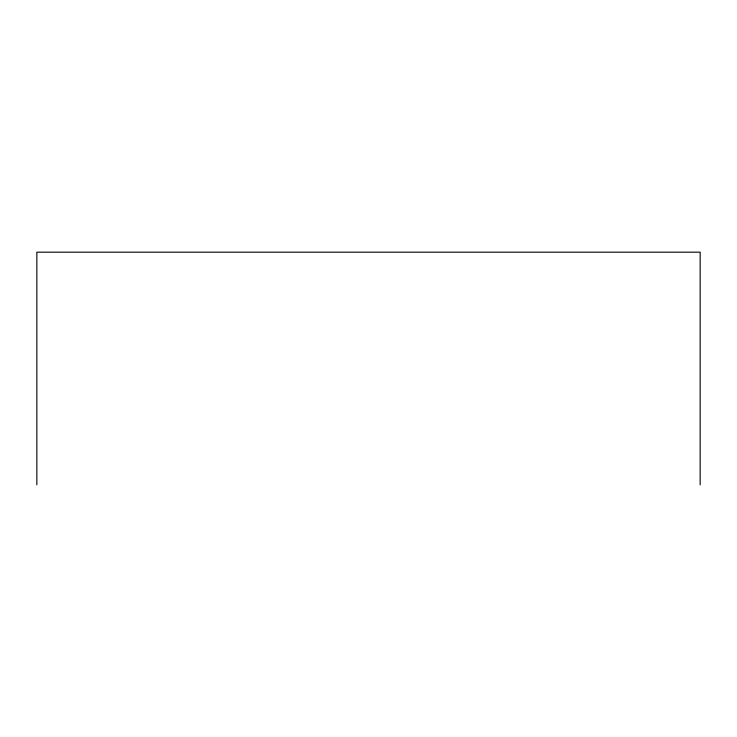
<?xml version="1.0" encoding="UTF-8"?>
<svg xmlns="http://www.w3.org/2000/svg" width="737" height="737" viewBox="0 0 737 737"><rect width="100%" height="100%" fill="white"/><g stroke="black" fill="none" stroke-linecap="round" stroke-linejoin="round"><path stroke-width="1.11" d="M700.15 484.817L700.15 252.183L36.85 252.183L36.85 484.817"/></g></svg>
